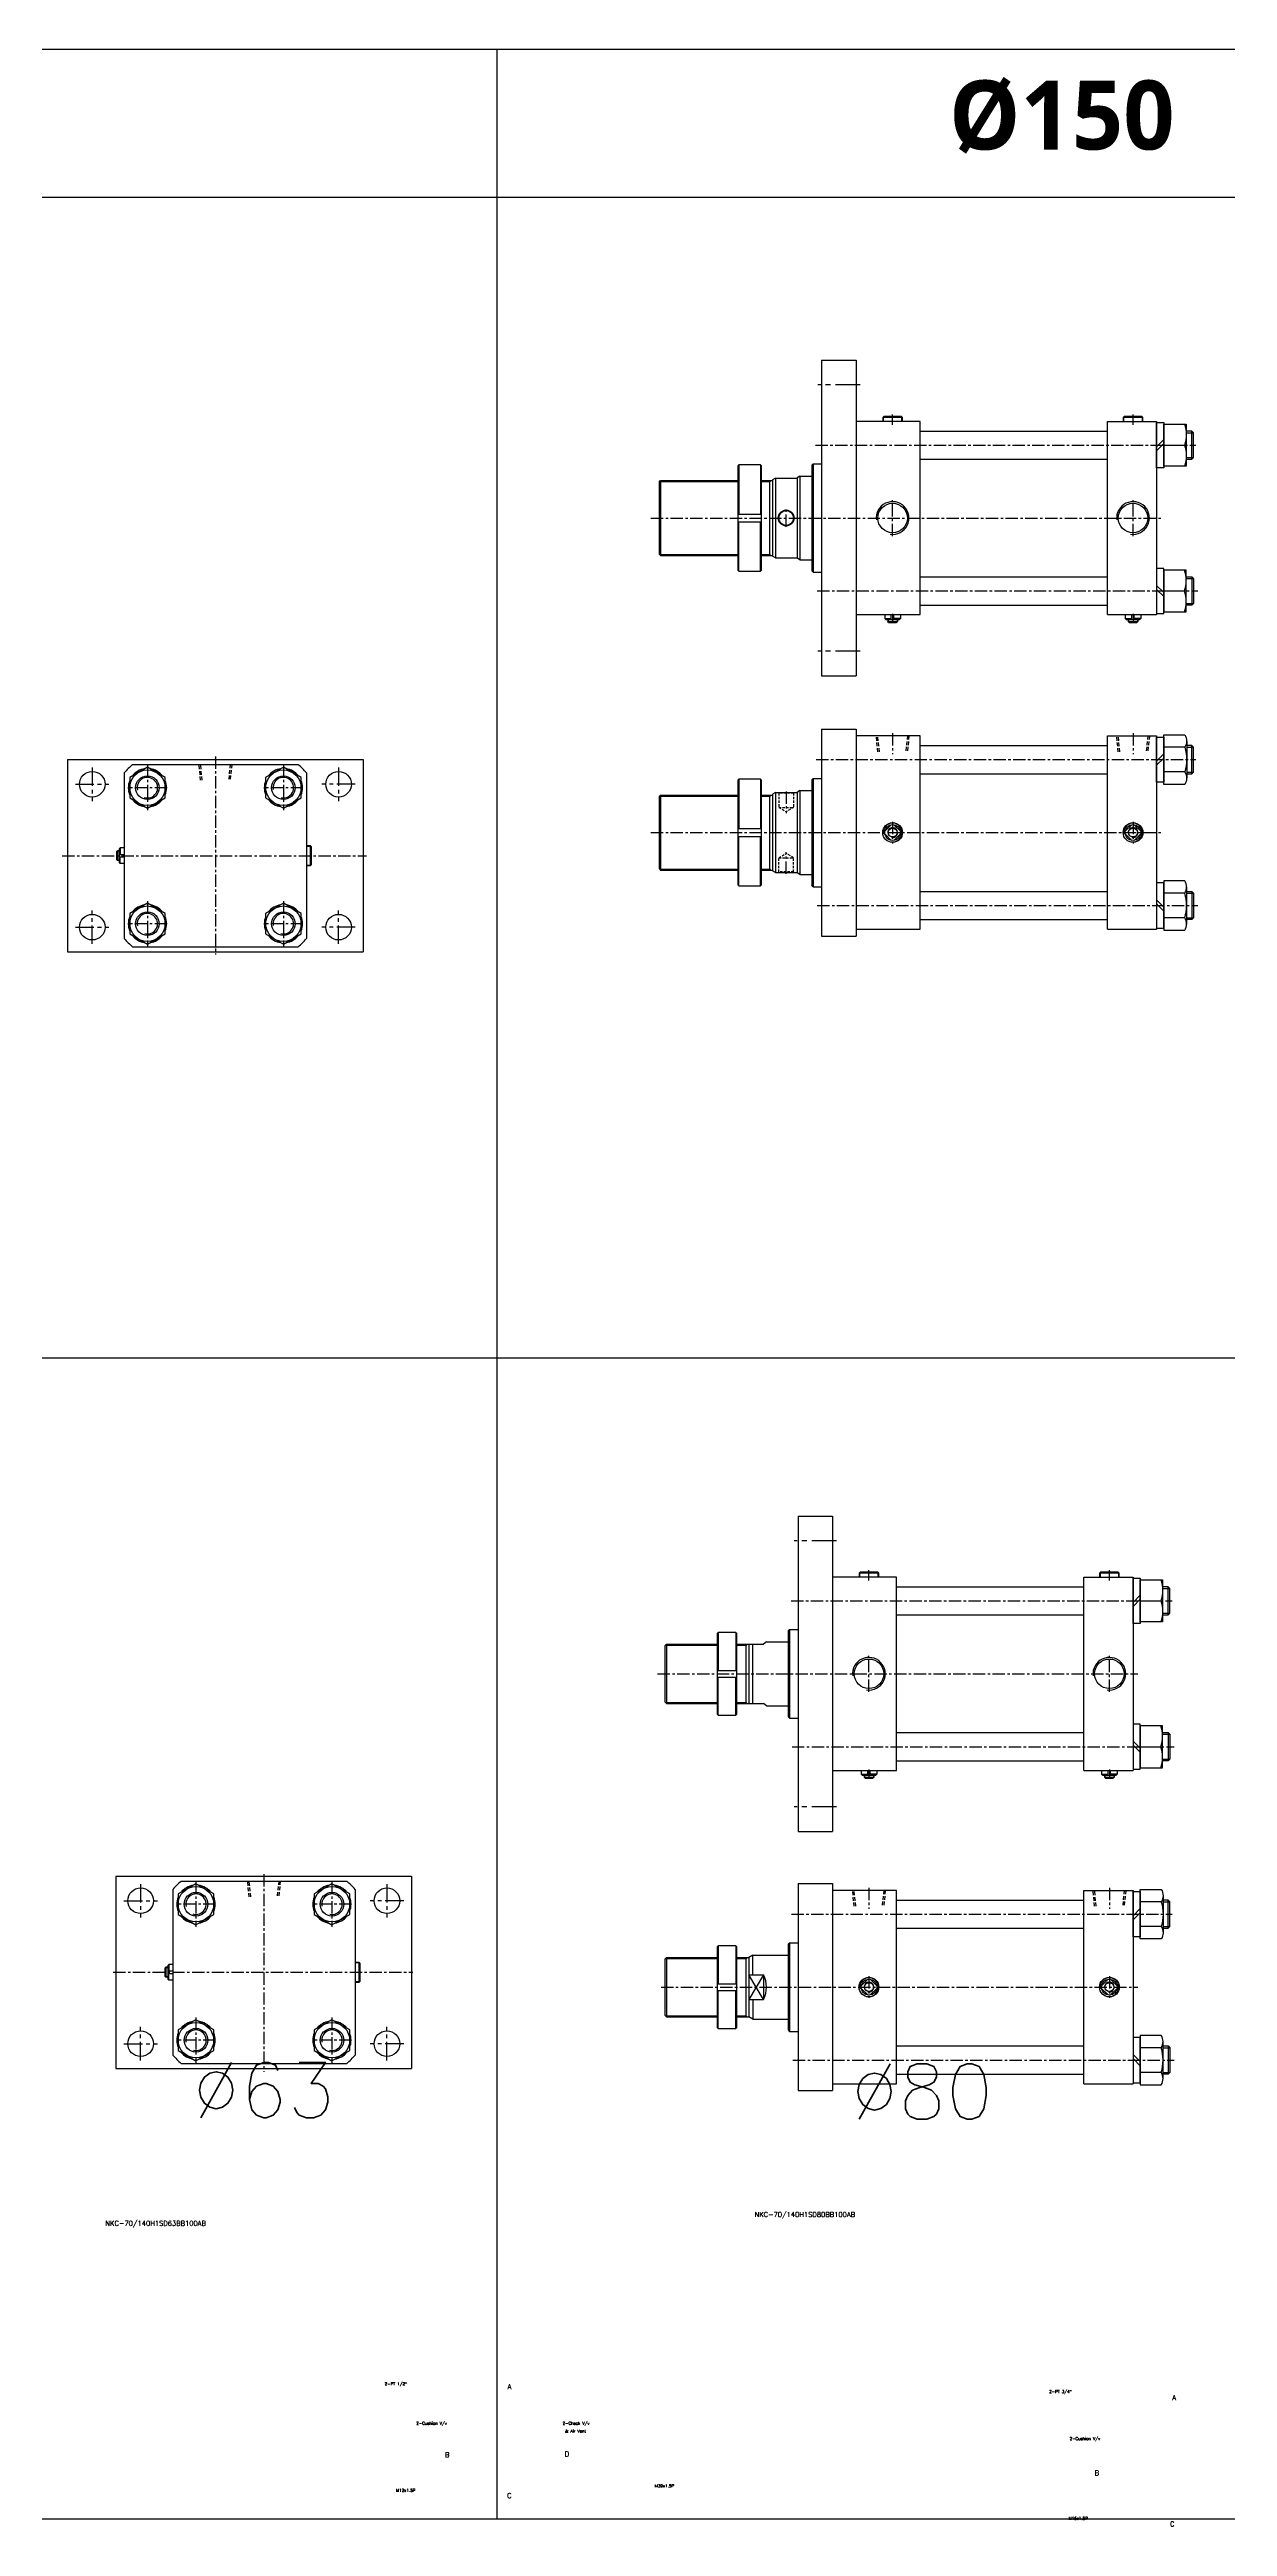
# Model space of a CAD drawing. Extents: x -819 to 8226, y -8942 to 4052.
# Drawn here: x 858 to 2053, y -7 to 2506 of the extents above; entities that cross this region are included whole.
import ezdxf

# ---------------------------------------------------------------- set-up
doc = ezdxf.new("R2010")
doc.units = 0
doc.header["$LTSCALE"] = 10
doc.header["$MEASUREMENT"] = 0
for name, pattern in [('CENTER', [2, 1.25, -0.25, 0.25, -0.25]), ('CENTERX2', [4, 2.5, -0.5, 0.5, -0.5]), ('HIDDEN', [0.375, 0.25, -0.125])]:
    doc.linetypes.add(name, pattern=pattern)
doc.layers.get('0').update_dxf_attribs({"linetype": 'CONTINUOUS'})
doc.layers.get('DEFPOINTS').update_dxf_attribs({"linetype": 'CONTINUOUS'})
for name, color, linetype in [('CEN', 1, 'CENTERX2'), ('CENTER', 1, 'CENTER'), ('ML', 7, 'CONTINUOUS'), ('THIN', 3, 'CONTINUOUS')]:
    doc.layers.add(name, color=color, linetype=linetype)
doc.styles.add('GHS', font='romans', dxfattribs={"bigfont": 'ghs'})
doc.styles.add('문자', font='romans.shx')

msp = doc.modelspace()

# ---------------------------------------------------------------- linework, layer by layer
for p, q in [((8226, 2505.7), (0, 2505.7)), ((1312, 0), (1312, 2505.7)), ((8226, 2355.7), (0, 2355.7)), ((8226, 1177.9), (0, 1177.9)), ((8226, 0), (0, 0))]:
    msp.add_line(p, q)
at = {"layer": 'CEN', "color": 1, "linetype": 'CENTER', "ltscale": 2}
for p, q in [((1680.3, 2165.4), (1637.3, 2165.4)), ((1680.3, 1895.4), (1637.3, 1895.4)), ((1656.3, 992.8), (1613.3, 992.8)), ((1656.3, 722.8), (1613.3, 722.8))]:
    msp.add_line(p, q, dxfattribs=at)
at = {"layer": 'CEN', "color": 1, "linetype": 'CENTER', "ltscale": 1.5}
for p, q in [((884, 1760.3), (918, 1760.3)), ((901, 1777.3), (901, 1743.3)), ((1168, 1760.3), (1134, 1760.3)), ((1151, 1777.3), (1151, 1743.3)), ((884, 1615.3), (918, 1615.3)), ((901, 1598.3), (901, 1632.3)), ((1168, 1615.3), (1134, 1615.3)), ((1151, 1598.3), (1151, 1632.3)), ((950.1, 644.5), (950.1, 610.5)), ((1200.1, 644.5), (1200.1, 610.5)), ((933.1, 627.5), (967.1, 627.5)), ((1217.1, 627.5), (1183.1, 627.5)), ((933.1, 482.5), (967.1, 482.5)), ((950.1, 465.5), (950.1, 499.5)), ((1217.1, 482.5), (1183.1, 482.5)), ((1200.1, 465.5), (1200.1, 499.5))]:
    msp.add_line(p, q, dxfattribs=at)
at = {"layer": 'CENTER'}
for p, q in [((957, 1779.8), (957, 1733.9)), ((1095, 1779.8), (1095, 1733.9)), ((976.9, 1756.8), (937.1, 1756.8)), ((1114.9, 1756.8), (1075.1, 1756.8)), ((957, 1641.8), (957, 1595.9)), ((1095, 1641.8), (1095, 1595.9)), ((976.9, 1618.8), (937.1, 1618.8)), ((1114.9, 1618.8), (1075.1, 1618.8)), ((1006.3, 647), (1006.3, 601)), ((1144.3, 647), (1144.3, 601)), ((1026.2, 624), (986.4, 624)), ((1164.2, 624), (1124.4, 624)), ((1006.3, 509), (1006.3, 463)), ((1144.3, 509), (1144.3, 463)), ((1026.2, 486), (986.4, 486)), ((1164.2, 486), (1124.4, 486))]:
    msp.add_line(p, q, dxfattribs=at)
at = {"layer": 'DEFPOINTS', "color": 0, "linetype": 'ByBlock'}
for p in [(1641.3, 1766.3), (1641.3, 1656.3)]:
    msp.add_point(p, dxfattribs=at)
at = {"layer": 'ML'}
for p, q in [((1641.3, 2190.4), (1641.3, 1870.4)), ((1641.3, 2190.4), (1676.3, 2190.4)), ((1676.3, 2190.4), (1676.3, 1870.4)), ((1741.3, 2128.4), (1676.3, 2128.4)), ((1704.3, 2133.4), (1703.3, 2132.4)), ((1723.3, 2132.4), (1703.3, 2132.4)), ((1703.3, 2132.4), (1703.3, 2128.4)), ((1722.3, 2133.4), (1704.3, 2133.4)), ((1722.3, 2133.4), (1723.3, 2132.4)), ((1723.3, 2128.4), (1723.3, 2132.4)), ((1741.3, 1932.4), (1741.3, 2128.4)), ((1931.3, 2128.4), (1981.3, 2128.4)), ((1931.3, 1932.4), (1931.3, 2128.4)), ((1948.3, 2133.4), (1947.3, 2132.4)), ((1967.3, 2132.4), (1947.3, 2132.4)), ((1947.3, 2132.4), (1947.3, 2128.4)), ((1966.3, 2133.4), (1948.3, 2133.4)), ((1966.3, 2133.4), (1967.3, 2132.4)), ((1967.3, 2128.4), (1967.3, 2132.4)), ((1981.3, 2128.4), (1981.3, 1932.4)), ((2016.9, 2090.1), (2016.9, 2118.7)), ((1988.5, 2110), (1981.3, 2102.8)), ((1988.5, 2105.9), (1981.3, 2098.7)), ((1988.5, 2104.4), (2009.4, 2104.4)), ((1476.3, 2066.9), (1477.8, 2068.4)), ((1476.3, 2066.9), (1476.3, 1993.9)), ((1477.8, 2068.4), (1477.8, 1992.4)), ((1556.1, 2083.4), (1557.1, 2084.4)), ((1556.1, 2083.4), (1556.1, 1977.4)), ((1557.1, 2084.4), (1557.1, 2034.4)), ((1579.1, 2084.4), (1557.1, 2084.4)), ((1579.1, 2084.4), (1579.1, 2034.4)), ((1579.1, 2084.4), (1580.1, 2083.4)), ((1580.1, 1977.4), (1580.1, 2083.4)), ((1588.3, 2068.4), (1588.3, 1992.4)), ((1594.3, 2070.9), (1591.3, 2069.1)), ((1591.3, 2069.1), (1591.3, 1991.6)), ((1594.3, 2070.9), (1594.3, 1989.9)), ((1619.3, 2072.9), (1616.3, 2071.1)), ((1616.3, 2071.1), (1616.3, 1989.6)), ((1619.3, 2072.9), (1619.3, 1987.9)), ((1632.8, 2085.4), (1631.3, 2083.9)), ((1631.3, 2083.9), (1631.3, 1976.9)), ((1632.8, 2085.4), (1632.8, 1975.4)), ((1632.8, 2085.4), (1641.3, 2085.4)), ((1556.1, 2034.4), (1580.1, 2034.4)), ((1556.1, 2026.4), (1580.1, 2026.4)), ((1557.1, 1976.4), (1557.1, 2026.4)), ((1579.1, 1976.4), (1579.1, 2026.4)), ((1476.3, 1993.9), (1477.8, 1992.4)), ((1594.3, 1989.9), (1591.3, 1991.6)), ((1619.3, 1987.9), (1616.3, 1989.6)), ((1557.1, 1976.4), (1556.1, 1977.4)), ((1557.1, 1976.4), (1579.1, 1976.4)), ((1579.1, 1976.4), (1580.1, 1977.4)), ((1632.8, 1975.4), (1631.3, 1976.9)), ((1632.8, 1975.4), (1641.3, 1975.4)), ((1988.5, 1954.8), (1981.3, 1962)), ((2016.9, 1970.7), (2016.9, 1942.1)), ((1988.5, 1950.7), (1981.3, 1957.9)), ((1988.5, 1956.4), (2009.4, 1956.4)), ((1676.3, 1932.4), (1741.3, 1932.4)), ((1705.3, 1932.4), (1705.3, 1928.4)), ((1705.3, 1928.4), (1712, 1928.4)), ((1706.3, 1927.4), (1705.3, 1928.4)), ((1706.3, 1927.4), (1720.3, 1927.4)), ((1708.3, 1927.4), (1708.3, 1925.4)), ((1708.3, 1925.4), (1718.3, 1925.4)), ((1709.3, 1924.4), (1708.3, 1925.4)), ((1709.3, 1924.4), (1717.3, 1924.4)), ((1712, 1927.4), (1712, 1932.4)), ((1714.6, 1927.4), (1714.6, 1932.4)), ((1721.3, 1928.4), (1714.6, 1928.4)), ((1717.3, 1924.4), (1718.3, 1925.4)), ((1718.3, 1927.4), (1718.3, 1925.4)), ((1720.3, 1927.4), (1721.3, 1928.4)), ((1721.3, 1932.4), (1721.3, 1928.4)), ((1931.3, 1932.4), (1981.3, 1932.4)), ((1949.3, 1932.4), (1949.3, 1928.4)), ((1949.3, 1928.4), (1956, 1928.4)), ((1950.3, 1927.4), (1949.3, 1928.4)), ((1950.3, 1927.4), (1964.3, 1927.4)), ((1952.3, 1927.4), (1952.3, 1925.4)), ((1952.3, 1925.4), (1962.3, 1925.4)), ((1953.3, 1924.4), (1952.3, 1925.4)), ((1953.3, 1924.4), (1961.3, 1924.4)), ((1956, 1927.4), (1956, 1932.4)), ((1958.6, 1927.4), (1958.6, 1932.4)), ((1965.3, 1928.4), (1958.6, 1928.4)), ((1961.3, 1924.4), (1962.3, 1925.4)), ((1962.3, 1927.4), (1962.3, 1925.4)), ((1964.3, 1927.4), (1965.3, 1928.4)), ((1965.3, 1932.4), (1965.3, 1928.4)), ((1641.3, 1870.4), (1676.3, 1870.4)), ((1641.3, 1816.3), (1641.3, 1606.3)), ((1641.3, 1816.3), (1676.3, 1816.3)), ((1676.3, 1816.3), (1676.3, 1606.3)), ((876, 1785.3), (1176, 1785.3)), ((876, 1785.3), (876, 1590.3)), ((1176, 1785.3), (1176, 1590.3)), ((1741.3, 1809.3), (1676.3, 1809.3)), ((1741.3, 1613.3), (1741.3, 1809.3)), ((1931.3, 1613.3), (1931.3, 1809.3)), ((1931.3, 1809.3), (1981.3, 1809.3)), ((1981.3, 1809.3), (1981.3, 1613.3)), ((1988.5, 1791), (1981.3, 1783.7)), ((1988.5, 1786.9), (1981.3, 1779.7)), ((2009.8, 1797.8), (1988.5, 1797.8)), ((2011.8, 1804.1), (2011.8, 1766.5)), ((2016.9, 1771), (2016.9, 1799.6)), ((933.5, 1771.9), (933.5, 1647.8)), ((942, 1780.3), (1110.1, 1780.3)), ((1118.5, 1771.9), (1118.5, 1647.8)), ((1556.1, 1764.3), (1557.1, 1765.3)), ((1556.1, 1764.3), (1556.1, 1658.3)), ((1557.1, 1765.3), (1557.1, 1715.3)), ((1579.1, 1765.3), (1557.1, 1765.3)), ((1579.1, 1765.3), (1579.1, 1715.3)), ((1579.1, 1765.3), (1580.1, 1764.3)), ((1580.1, 1658.3), (1580.1, 1764.3)), ((1632.8, 1766.3), (1631.3, 1764.8)), ((1631.3, 1764.8), (1631.3, 1657.8)), ((1632.8, 1766.3), (1632.8, 1656.3)), ((1632.8, 1766.3), (1641.3, 1766.3)), ((2009.8, 1772.8), (1988.5, 1772.8)), ((1476.3, 1747.8), (1477.8, 1749.3)), ((1476.3, 1747.8), (1476.3, 1674.8)), ((1477.8, 1749.3), (1477.8, 1673.3)), ((1588.3, 1749.3), (1588.3, 1673.3)), ((1594.3, 1751.8), (1591.3, 1750.1)), ((1591.3, 1750.1), (1591.3, 1672.5)), ((1594.3, 1751.8), (1594.3, 1670.8)), ((1619.3, 1753.8), (1616.3, 1752.1)), ((1616.3, 1752.1), (1616.3, 1670.5)), ((1619.3, 1753.8), (1619.3, 1668.8)), ((1556.1, 1715.3), (1580.1, 1715.3)), ((1712, 1719.2), (1705.4, 1712.6)), ((1705.4, 1710), (1712, 1703.4)), ((1714.6, 1719.2), (1721.2, 1712.6)), ((1721.2, 1710), (1714.6, 1703.4)), ((1956, 1719.2), (1949.4, 1712.6)), ((1949.4, 1710), (1956, 1703.4)), ((1958.6, 1719.2), (1965.2, 1712.6)), ((1965.2, 1710), (1958.6, 1703.4)), ((925.5, 1691.8), (926.5, 1692.8)), ((925.5, 1691.8), (925.5, 1683.8)), ((925.5, 1683.8), (926.5, 1682.8)), ((926.5, 1692.8), (926.5, 1682.8)), ((928.5, 1692.8), (926.5, 1692.8)), ((928.5, 1694.8), (929.5, 1695.8)), ((928.5, 1694.8), (928.5, 1680.8)), ((928.5, 1689.1), (933.5, 1689.1)), ((928.5, 1686.5), (933.5, 1686.5)), ((933.5, 1695.8), (929.5, 1695.8)), ((929.5, 1695.8), (929.5, 1689.1)), ((929.5, 1679.8), (929.5, 1686.5)), ((933.5, 1695.8), (933.5, 1679.8)), ((1122.5, 1697.8), (1118.5, 1697.8)), ((1123.5, 1696.8), (1122.5, 1697.8)), ((1122.5, 1677.8), (1122.5, 1697.8)), ((1123.5, 1678.8), (1123.5, 1696.8)), ((1556.1, 1707.3), (1580.1, 1707.3)), ((1557.1, 1657.3), (1557.1, 1707.3)), ((1579.1, 1657.3), (1579.1, 1707.3)), ((928.5, 1682.8), (926.5, 1682.8)), ((928.5, 1680.8), (929.5, 1679.8)), ((933.5, 1679.8), (929.5, 1679.8)), ((1118.5, 1677.8), (1122.5, 1677.8)), ((1123.5, 1678.8), (1122.5, 1677.8)), ((1476.3, 1674.8), (1477.8, 1673.3)), ((1594.3, 1670.8), (1591.3, 1672.5)), ((1619.3, 1668.8), (1616.3, 1670.5)), ((933.5, 1647.8), (933.5, 1603.7)), ((1118.5, 1647.8), (1118.5, 1603.7)), ((1557.1, 1657.3), (1556.1, 1658.3)), ((1557.1, 1657.3), (1579.1, 1657.3)), ((1579.1, 1657.3), (1580.1, 1658.3)), ((1632.8, 1656.3), (1631.3, 1657.8)), ((1632.8, 1656.3), (1641.3, 1656.3)), ((1988.5, 1635.7), (1981.3, 1643)), ((1988.5, 1631.7), (1981.3, 1638.9)), ((2009.8, 1649.8), (1988.5, 1649.8)), ((2011.8, 1618.5), (2011.8, 1656.1)), ((2016.9, 1651.6), (2016.9, 1623)), ((1676.3, 1613.3), (1741.3, 1613.3)), ((1931.3, 1613.3), (1981.3, 1613.3)), ((2009.8, 1624.8), (1988.5, 1624.8)), ((876, 1590.3), (1176, 1590.3)), ((942, 1595.3), (1110.1, 1595.3)), ((1641.3, 1606.3), (1676.3, 1606.3)), ((1617.3, 1017.8), (1617.3, 697.8)), ((1617.3, 1017.8), (1652.3, 1017.8)), ((1652.3, 1017.8), (1652.3, 697.8)), ((1717.3, 955.8), (1652.3, 955.8)), ((1680.3, 960.8), (1679.3, 959.8)), ((1699.3, 959.8), (1679.3, 959.8)), ((1679.3, 959.8), (1679.3, 955.8)), ((1698.3, 960.8), (1680.3, 960.8)), ((1698.3, 960.8), (1699.3, 959.8)), ((1699.3, 955.8), (1699.3, 959.8)), ((1717.3, 759.8), (1717.3, 955.8)), ((1907.3, 955.8), (1957.3, 955.8)), ((1907.3, 759.8), (1907.3, 955.8)), ((1924.3, 960.8), (1923.3, 959.8)), ((1943.3, 959.8), (1923.3, 959.8)), ((1923.3, 959.8), (1923.3, 955.8)), ((1942.3, 960.8), (1924.3, 960.8)), ((1942.3, 960.8), (1943.3, 959.8)), ((1943.3, 955.8), (1943.3, 959.8)), ((1957.3, 955.8), (1957.3, 759.8)), ((1964.5, 937.4), (1957.3, 930.2)), ((1964.5, 933.4), (1957.3, 926.2)), ((1964.5, 931.8), (1985.4, 931.8)), ((1993, 917.5), (1993, 946.1)), ((1482.3, 886.3), (1483.8, 887.8)), ((1482.3, 886.3), (1482.3, 829.3)), ((1483.8, 887.8), (1483.8, 827.8)), ((1535.3, 898.8), (1536.3, 899.8)), ((1535.3, 898.8), (1535.3, 816.8)), ((1536.3, 899.8), (1536.3, 861.3)), ((1554.3, 899.8), (1536.3, 899.8)), ((1554.3, 899.8), (1554.3, 861.3)), ((1554.3, 899.8), (1555.3, 898.8)), ((1555.3, 816.8), (1555.3, 898.8)), ((1564.3, 887.8), (1564.3, 827.8)), ((1567.3, 887.8), (1567.3, 827.6)), ((1571.3, 827.8), (1571.3, 887.8)), ((1585.3, 890.3), (1582.3, 887.8)), ((1607.3, 901.3), (1608.8, 902.8)), ((1607.3, 901.3), (1607.3, 814.3)), ((1608.8, 902.8), (1608.8, 812.8)), ((1535.3, 861.3), (1555.3, 861.3)), ((1482.3, 829.3), (1483.8, 827.8)), ((1535.3, 854.3), (1555.3, 854.3)), ((1536.3, 815.8), (1536.3, 854.3)), ((1554.3, 815.8), (1554.3, 854.3)), ((1535.3, 816.8), (1536.3, 815.8)), ((1536.3, 815.8), (1554.3, 815.8)), ((1554.3, 815.8), (1555.3, 816.8)), ((1585.3, 825.3), (1582.3, 827.8)), ((1607.3, 814.3), (1608.8, 812.8)), ((1964.5, 782.2), (1957.3, 789.4)), ((1964.5, 778.2), (1957.3, 785.4)), ((1964.5, 783.8), (1985.4, 783.8)), ((1993, 798.1), (1993, 769.5)), ((1652.3, 759.8), (1717.3, 759.8)), ((1681.3, 759.8), (1681.3, 755.8)), ((1681.3, 755.8), (1688, 755.8)), ((1682.3, 754.8), (1681.3, 755.8)), ((1682.3, 754.8), (1696.3, 754.8)), ((1684.3, 754.8), (1684.3, 752.8)), ((1688, 754.8), (1688, 759.8)), ((1690.6, 754.8), (1690.6, 759.8)), ((1697.3, 755.8), (1690.6, 755.8)), ((1694.3, 754.8), (1694.3, 752.8)), ((1696.3, 754.8), (1697.3, 755.8)), ((1697.3, 759.8), (1697.3, 755.8)), ((1907.3, 759.8), (1957.3, 759.8)), ((1925.3, 759.8), (1925.3, 755.8)), ((1925.3, 755.8), (1932, 755.8)), ((1926.3, 754.8), (1925.3, 755.8)), ((1926.3, 754.8), (1940.3, 754.8)), ((1928.3, 754.8), (1928.3, 752.8)), ((1932, 754.8), (1932, 759.8)), ((1934.6, 754.8), (1934.6, 759.8)), ((1941.3, 755.8), (1934.6, 755.8)), ((1938.3, 754.8), (1938.3, 752.8)), ((1940.3, 754.8), (1941.3, 755.8)), ((1941.3, 759.8), (1941.3, 755.8)), ((1684.3, 752.8), (1694.3, 752.8)), ((1685.3, 751.8), (1684.3, 752.8)), ((1685.3, 751.8), (1693.3, 751.8)), ((1693.3, 751.8), (1694.3, 752.8)), ((1928.3, 752.8), (1938.3, 752.8)), ((1929.3, 751.8), (1928.3, 752.8)), ((1929.3, 751.8), (1937.3, 751.8)), ((1937.3, 751.8), (1938.3, 752.8)), ((1617.3, 697.8), (1652.3, 697.8)), ((925.1, 652.5), (1225.1, 652.5)), ((925.1, 652.5), (925.1, 457.5)), ((982.8, 639.1), (982.8, 470.9)), ((991.2, 647.5), (1159.3, 647.5)), ((1167.8, 639.1), (1167.8, 470.9)), ((1225.1, 652.5), (1225.1, 457.5)), ((1617.3, 644.9), (1617.3, 434.9)), ((1617.3, 644.9), (1652.3, 644.9)), ((1652.3, 644.9), (1652.3, 434.9)), ((1717.3, 637.9), (1652.3, 637.9)), ((1717.3, 441.9), (1717.3, 637.9)), ((1907.3, 441.9), (1907.3, 637.9)), ((1907.3, 637.9), (1957.3, 637.9)), ((1957.3, 637.9), (1957.3, 441.9)), ((1987.8, 632.7), (1987.8, 595.1)), ((1964.5, 619.5), (1957.3, 612.3)), ((1964.5, 615.4), (1957.3, 608.2)), ((1985.9, 626.4), (1964.5, 626.4)), ((1993, 599.6), (1993, 628.2)), ((1535.3, 580.9), (1536.3, 581.9)), ((1535.3, 580.9), (1535.3, 498.9)), ((1554.3, 581.9), (1536.3, 581.9)), ((1536.3, 581.9), (1536.3, 543.4)), ((1554.3, 581.9), (1555.3, 580.9)), ((1554.3, 581.9), (1554.3, 543.4)), ((1555.3, 498.9), (1555.3, 580.9)), ((1607.3, 583.4), (1608.8, 584.9)), ((1607.3, 583.4), (1607.3, 496.4)), ((1608.8, 584.9), (1608.8, 494.9)), ((1985.9, 601.3), (1964.5, 601.3)), ((974.8, 559), (975.8, 560)), ((974.8, 559), (974.8, 551)), ((975.8, 560), (975.8, 550)), ((977.8, 560), (975.8, 560)), ((977.8, 562), (978.8, 563)), ((977.8, 562), (977.8, 548)), ((977.8, 556.3), (982.8, 556.3)), ((977.8, 553.7), (982.8, 553.7)), ((982.8, 563), (978.8, 563)), ((978.8, 563), (978.8, 556.3)), ((978.8, 547), (978.8, 553.7)), ((982.8, 563), (982.8, 547)), ((1171.8, 565), (1167.8, 565)), ((1172.8, 564), (1171.8, 565)), ((1171.8, 545), (1171.8, 565)), ((1172.8, 546), (1172.8, 564)), ((1482.3, 568.4), (1483.8, 569.9)), ((1482.3, 568.4), (1482.3, 511.4)), ((1483.8, 569.9), (1483.8, 509.9)), ((1564.3, 569.9), (1564.3, 509.9)), ((1571.3, 572.4), (1567.3, 570.1)), ((1567.3, 570.1), (1567.3, 509.7)), ((1571.3, 552.4), (1571.3, 572.4)), ((974.8, 551), (975.8, 550)), ((977.8, 550), (975.8, 550)), ((977.8, 548), (978.8, 547)), ((982.8, 547), (978.8, 547)), ((1167.8, 545), (1171.8, 545)), ((1172.8, 546), (1171.8, 545)), ((1535.3, 543.4), (1555.3, 543.4)), ((1535.3, 536.4), (1555.3, 536.4)), ((1536.3, 497.9), (1536.3, 536.4)), ((1554.3, 497.9), (1554.3, 536.4)), ((1567.3, 552.4), (1582.3, 552.4)), ((1582.3, 552.4), (1582.3, 527.4)), ((1688, 547.8), (1681.4, 541.2)), ((1681.4, 538.6), (1688, 532)), ((1690.6, 547.8), (1697.2, 541.2)), ((1697.2, 538.6), (1690.6, 532)), ((1932, 547.8), (1925.4, 541.2)), ((1925.4, 538.6), (1932, 532)), ((1934.6, 547.8), (1941.2, 541.2)), ((1941.2, 538.6), (1934.6, 532)), ((1482.3, 511.4), (1483.8, 509.9)), ((1567.3, 527.4), (1582.3, 527.4)), ((1571.3, 507.4), (1567.3, 509.7)), ((1571.3, 527.4), (1571.3, 507.4)), ((1535.3, 498.9), (1536.3, 497.9)), ((1536.3, 497.9), (1554.3, 497.9)), ((1554.3, 497.9), (1555.3, 498.9)), ((1607.3, 496.4), (1608.8, 494.9)), ((1985.9, 478.4), (1964.5, 478.4)), ((1987.8, 447.1), (1987.8, 484.7)), ((1993, 480.2), (1993, 451.6)), ((925.1, 457.5), (1225.1, 457.5)), ((991.2, 462.5), (1159.3, 462.5)), ((1964.5, 464.3), (1957.3, 471.5)), ((1964.5, 460.2), (1957.3, 467.4)), ((1985.9, 453.3), (1964.5, 453.3)), ((1617.3, 434.9), (1652.3, 434.9)), ((1652.3, 441.9), (1717.3, 441.9)), ((1907.3, 441.9), (1957.3, 441.9))]:
    msp.add_line(p, q, dxfattribs=at)
at = {"layer": 'ML', "color": 2}
for p, q in [((1703.8, 2132.9), (1703.8, 2128.4)), ((1722.8, 2128.4), (1722.8, 2132.9)), ((1947.8, 2132.9), (1947.8, 2128.4)), ((1966.8, 2128.4), (1966.8, 2132.9)), ((1588.3, 2067.4), (1590, 2068.4)), ((1588.3, 1993.4), (1590, 1992.4)), ((1708.8, 1927.4), (1708.8, 1924.9)), ((1717.8, 1927.4), (1717.8, 1924.9)), ((1952.8, 1927.4), (1952.8, 1924.9)), ((1961.8, 1927.4), (1961.8, 1924.9)), ((1588.3, 1748.3), (1590, 1749.3)), ((928.5, 1692.3), (926, 1692.3)), ((1123, 1697.3), (1118.5, 1697.3)), ((928.5, 1683.3), (926, 1683.3)), ((1118.5, 1678.3), (1123, 1678.3)), ((1588.3, 1674.3), (1590, 1673.3)), ((1679.8, 960.3), (1679.8, 955.8)), ((1698.8, 955.8), (1698.8, 960.3)), ((1923.8, 960.3), (1923.8, 955.8)), ((1942.8, 955.8), (1942.8, 960.3)), ((1564.3, 886.8), (1566.1, 887.8)), ((1564.3, 828.8), (1566.1, 827.8)), ((1684.8, 754.8), (1684.8, 752.3)), ((1693.8, 754.8), (1693.8, 752.3)), ((1928.8, 754.8), (1928.8, 752.3)), ((1937.8, 754.8), (1937.8, 752.3)), ((977.8, 559.5), (975.3, 559.5)), ((1172.3, 564.5), (1167.8, 564.5)), ((1564.3, 568.9), (1566.1, 569.9)), ((977.8, 550.5), (975.3, 550.5)), ((1167.8, 545.5), (1172.3, 545.5)), ((1582.3, 527.4), (1567.3, 552.4)), ((1582.3, 552.4), (1567.3, 527.4)), ((1564.3, 510.9), (1566.1, 509.9))]:
    msp.add_line(p, q, dxfattribs=at)
at = {"layer": 'ML', "color": 1, "linetype": 'CENTER'}
for p, q in [((1713.3, 2125), (1713.3, 2135.5)), ((1957.3, 2125), (1957.3, 2135.5)), ((1635.1, 2104.4), (2020.9, 2104.4)), ((1605.3, 2021.6), (1605.3, 2039.2)), ((1713.3, 2012.1), (1713.3, 2048.6)), ((1957.3, 2012.1), (1957.3, 2048.6)), ((1468, 2030.4), (1986.3, 2030.4)), ((1636.8, 1956.4), (2023.2, 1956.4)), ((1713.3, 1933.2), (1713.3, 1923.7)), ((1957.3, 1933.2), (1957.3, 1923.7)), ((1713.3, 1812), (1713.3, 1790.7)), ((1957.3, 1812), (1957.3, 1790.7)), ((1026, 1788.6), (1026, 1587.7)), ((1635.7, 1785.3), (2020.9, 1785.3)), ((1605.3, 1753.1), (1605.3, 1731.1)), ((1468, 1711.3), (1986.3, 1711.3)), ((1713.3, 1722.3), (1713.3, 1700.3)), ((1957.3, 1722.3), (1957.3, 1700.3)), ((870.6, 1687.8), (1179.5, 1687.8)), ((1605.3, 1669.5), (1605.3, 1691.5)), ((1636.8, 1637.3), (2023.2, 1637.3)), ((1689.3, 952.5), (1689.3, 962.9)), ((1933.3, 952.5), (1933.3, 962.9)), ((1610.4, 931.8), (1997, 931.8)), ((1474.8, 857.8), (1962.3, 857.8)), ((1689.3, 839.5), (1689.3, 876.1)), ((1933.3, 839.5), (1933.3, 876.1)), ((1611.2, 783.8), (1999.2, 783.8)), ((1689.3, 760.6), (1689.3, 751.1)), ((1933.3, 760.6), (1933.3, 751.1)), ((1075.3, 654.6), (1075.3, 454)), ((1689.3, 640.6), (1689.3, 619.3)), ((1933.3, 640.6), (1933.3, 619.3)), ((1610.7, 613.9), (1997, 613.9)), ((922.3, 555), (1226.4, 555)), ((1478.3, 539.9), (1962.3, 539.9)), ((1689.3, 550.9), (1689.3, 528.9)), ((1933.3, 550.9), (1933.3, 528.9)), ((1612.1, 465.9), (1999.2, 465.9))]:
    msp.add_line(p, q, dxfattribs=at)
at = {"layer": 'ML', "color": 7, "linetype": 'Continuous'}
for p, q in [((1741.3, 2118.7), (1931.3, 2118.7)), ((1741.3, 2090.1), (1931.3, 2090.1)), ((1477.8, 2068.4), (1556.1, 2068.4)), ((1580.1, 2068.4), (1591.3, 2068.4)), ((1594.3, 2070.9), (1616.3, 2070.9)), ((1619.3, 2072.9), (1631.3, 2072.9)), ((1477.8, 1992.4), (1556.1, 1992.4)), ((1580.1, 1992.4), (1591.3, 1992.4)), ((1594.3, 1989.9), (1616.3, 1989.9)), ((1619.3, 1987.9), (1631.3, 1987.9)), ((1741.3, 1970.7), (1931.3, 1970.7)), ((1741.3, 1942.1), (1931.3, 1942.1)), ((1741.3, 1799.6), (1931.3, 1799.6)), ((1741.3, 1771), (1931.3, 1771)), ((1477.8, 1749.3), (1556.1, 1749.3)), ((1580.1, 1749.3), (1591.3, 1749.3)), ((1594.3, 1751.8), (1616.3, 1751.8)), ((1619.3, 1753.8), (1631.3, 1753.8)), ((1477.8, 1673.3), (1556.1, 1673.3)), ((1580.1, 1673.3), (1591.3, 1673.3)), ((1594.3, 1670.8), (1616.3, 1670.8)), ((1619.3, 1668.8), (1631.3, 1668.8)), ((1741.3, 1651.6), (1931.3, 1651.6)), ((1741.3, 1623), (1931.3, 1623)), ((1717.3, 946.1), (1907.3, 946.1)), ((1717.3, 917.5), (1907.3, 917.5)), ((1483.8, 887.8), (1535.3, 887.8)), ((1555.3, 887.8), (1567.3, 887.8)), ((1567.3, 887.8), (1582.3, 887.8)), ((1585.3, 890.3), (1607.3, 890.3)), ((1608.8, 902.8), (1617.3, 902.8)), ((1483.8, 827.8), (1535.3, 827.8)), ((1555.3, 827.8), (1567.3, 827.8)), ((1567.3, 827.8), (1582.3, 827.8)), ((1585.3, 825.3), (1607.3, 825.3)), ((1608.8, 812.8), (1617.3, 812.8)), ((1717.3, 798.1), (1907.3, 798.1)), ((1717.3, 769.5), (1907.3, 769.5)), ((1717.3, 628.2), (1907.3, 628.2)), ((1608.8, 584.9), (1617.3, 584.9)), ((1717.3, 599.6), (1907.3, 599.6)), ((1483.8, 569.9), (1535.3, 569.9)), ((1555.3, 569.9), (1567.3, 569.9)), ((1571.3, 572.4), (1607.3, 572.4)), ((1483.8, 509.9), (1535.3, 509.9)), ((1555.3, 509.9), (1567.3, 509.9)), ((1571.3, 507.4), (1607.3, 507.4)), ((1608.8, 494.9), (1617.3, 494.9)), ((1717.3, 480.2), (1907.3, 480.2)), ((1717.3, 451.6), (1907.3, 451.6))]:
    msp.add_line(p, q, dxfattribs=at)
at = {"layer": 'ML', "color": 2, "linetype": 'Continuous'}
for p, q in [((1476.8, 2067.4), (1556.1, 2067.4)), ((1580.1, 2067.4), (1588.3, 2067.4)), ((1476.8, 1993.4), (1556.1, 1993.4)), ((1580.1, 1993.4), (1588.3, 1993.4)), ((1476.8, 1748.3), (1556.1, 1748.3)), ((1580.1, 1748.3), (1588.3, 1748.3)), ((1476.8, 1674.3), (1556.1, 1674.3)), ((1580.1, 1674.3), (1588.3, 1674.3)), ((1482.8, 886.8), (1535.3, 886.8)), ((1555.3, 886.8), (1564.3, 886.8)), ((1482.8, 828.8), (1535.3, 828.8)), ((1555.3, 828.8), (1564.3, 828.8)), ((1482.8, 568.9), (1535.3, 568.9)), ((1555.3, 568.9), (1564.3, 568.9)), ((1482.8, 510.9), (1535.3, 510.9)), ((1555.3, 510.9), (1564.3, 510.9))]:
    msp.add_line(p, q, dxfattribs=at)
at = {"layer": 'ML', "color": 6, "linetype": 'HIDDEN', "ltscale": 1.5}
for p, q in [((1698.3, 1793.3), (1696.7, 1809.3)), ((1699.9, 1793.3), (1698.3, 1809.3)), ((1728.3, 1809.3), (1726.7, 1793.3)), ((1729.9, 1809.3), (1728.3, 1793.3)), ((1942.3, 1793.3), (1940.7, 1809.3)), ((1943.9, 1793.3), (1942.3, 1809.3)), ((1972.3, 1809.3), (1970.7, 1793.3)), ((1973.9, 1809.3), (1972.3, 1793.3)), ((1011, 1764.3), (1009.4, 1780.3)), ((1012.6, 1764.3), (1011, 1780.3)), ((1041, 1780.3), (1039.4, 1764.3)), ((1042.6, 1780.3), (1041, 1764.3)), ((1060.3, 631.5), (1058.7, 647.5)), ((1061.9, 631.5), (1060.3, 647.5)), ((1090.3, 647.5), (1088.7, 631.5)), ((1091.9, 647.5), (1090.3, 631.5)), ((1674.3, 621.9), (1672.7, 637.9)), ((1675.9, 621.9), (1674.3, 637.9)), ((1704.3, 637.9), (1702.7, 621.9)), ((1705.9, 637.9), (1704.3, 621.9)), ((1918.3, 621.9), (1916.7, 637.9)), ((1919.9, 621.9), (1918.3, 637.9)), ((1948.3, 637.9), (1946.7, 621.9)), ((1949.9, 637.9), (1948.3, 621.9))]:
    msp.add_line(p, q, dxfattribs=at)
at = {"layer": 'ML', "color": 6, "linetype": 'HIDDEN'}
for p, q in [((1597.3, 1751.8), (1597.8, 1751.3)), ((1597.8, 1751.3), (1597.8, 1736.8)), ((1612.8, 1751.3), (1597.8, 1751.3)), ((1597.8, 1736.8), (1612.8, 1736.8)), ((1597.8, 1736.8), (1605.3, 1732.5)), ((1612.8, 1736.8), (1605.3, 1732.5)), ((1613.3, 1751.8), (1612.8, 1751.3)), ((1612.8, 1751.3), (1612.8, 1736.8)), ((1597.8, 1685.8), (1605.3, 1690.1)), ((1597.8, 1685.8), (1612.8, 1685.8)), ((1597.8, 1671.3), (1597.8, 1685.8)), ((1612.8, 1685.8), (1605.3, 1690.1)), ((1612.8, 1671.3), (1612.8, 1685.8)), ((1597.3, 1670.8), (1597.8, 1671.3)), ((1612.8, 1671.3), (1597.8, 1671.3)), ((1613.3, 1670.8), (1612.8, 1671.3))]:
    msp.add_line(p, q, dxfattribs=at)
at = {"layer": 'ML'}
for points in [[(1981.3, 2081.4), (1981.3, 2127.3), (1988.5, 2127.3), (1988.5, 2081.4), (1981.3, 2081.4)], [(2011.3, 2090.1), (2016.9, 2090.1), (2018.6, 2091.8), (2018.6, 2116.9), (2016.9, 2118.7), (2011.3, 2118.7)], [(1981.3, 1979.3), (1981.3, 1933.4), (1988.5, 1933.4), (1988.5, 1979.3), (1981.3, 1979.3)], [(2011.3, 1970.7), (2016.9, 1970.7), (2018.6, 1968.9), (2018.6, 1943.8), (2016.9, 1942.1), (2011.3, 1942.1)], [(1981.3, 1762.4), (1981.3, 1808.2), (1988.5, 1808.2), (1988.5, 1762.4), (1981.3, 1762.4)], [(2011.8, 1771), (2016.9, 1771), (2018.6, 1772.7), (2018.6, 1797.9), (2016.9, 1799.6), (2011.8, 1799.6)], [(939, 1767.2), (939, 1746.4), (957, 1736), (975, 1746.4), (975, 1767.2), (957, 1777.6), (939, 1767.2)], [(1077, 1767.2), (1077, 1746.4), (1095, 1736), (1113, 1746.4), (1113, 1767.2), (1095, 1777.6), (1077, 1767.2)], [(1981.3, 1660.2), (1981.3, 1614.4), (1988.5, 1614.4), (1988.5, 1660.2), (1981.3, 1660.2)], [(939, 1629.2), (939, 1608.4), (957, 1598), (975, 1608.4), (975, 1629.2), (957, 1639.6), (939, 1629.2)], [(1077, 1629.2), (1077, 1608.4), (1095, 1598), (1113, 1608.4), (1113, 1629.2), (1095, 1639.6), (1077, 1629.2)], [(2011.8, 1651.6), (2016.9, 1651.6), (2018.6, 1649.9), (2018.6, 1624.7), (2016.9, 1623), (2011.8, 1623)], [(1957.3, 908.9), (1957.3, 954.7), (1964.5, 954.7), (1964.5, 908.9), (1957.3, 908.9)], [(1987.3, 917.5), (1993, 917.5), (1994.7, 919.2), (1994.7, 944.4), (1993, 946.1), (1987.3, 946.1)], [(1957.3, 806.7), (1957.3, 760.9), (1964.5, 760.9), (1964.5, 806.7), (1957.3, 806.7)], [(1987.3, 798.1), (1993, 798.1), (1994.7, 796.4), (1994.7, 771.2), (1993, 769.5), (1987.3, 769.5)], [(988.3, 634.4), (988.3, 613.6), (1006.3, 603.2), (1024.3, 613.6), (1024.3, 634.4), (1006.3, 644.8), (988.3, 634.4)], [(1126.3, 634.4), (1126.3, 613.6), (1144.3, 603.2), (1162.3, 613.6), (1162.3, 634.4), (1144.3, 644.8), (1126.3, 634.4)], [(1957.3, 590.9), (1957.3, 636.8), (1964.5, 636.8), (1964.5, 590.9), (1957.3, 590.9)], [(1987.8, 599.6), (1993, 599.6), (1994.7, 601.3), (1994.7, 626.4), (1993, 628.2), (1987.8, 628.2)], [(988.3, 496.4), (988.3, 475.6), (1006.3, 465.2), (1024.3, 475.6), (1024.3, 496.4), (1006.3, 506.8), (988.3, 496.4)], [(1126.3, 496.4), (1126.3, 475.6), (1144.3, 465.2), (1162.3, 475.6), (1162.3, 496.4), (1144.3, 506.8), (1126.3, 496.4)], [(1957.3, 488.8), (1957.3, 442.9), (1964.5, 442.9), (1964.5, 488.8), (1957.3, 488.8)], [(1987.8, 480.2), (1993, 480.2), (1994.7, 478.4), (1994.7, 453.3), (1993, 451.6), (1987.8, 451.6)]]:
    msp.add_lwpolyline(points, dxfattribs=at)
for points in [[(1988.5, 2125.6), (2011.3, 2125.6), (2011.3, 2083.1), (1988.5, 2083.1)], [(1988.5, 1935.1), (2011.3, 1935.1), (2011.3, 1977.6), (1988.5, 1977.6)], [(1964.5, 953.1), (1987.3, 953.1), (1987.3, 910.5), (1964.5, 910.5)], [(1964.5, 762.5), (1987.3, 762.5), (1987.3, 805.1), (1964.5, 805.1)]]:
    msp.add_lwpolyline(points, close=True, dxfattribs=at)
for points in [[(2009.4, 2125.6, -0.178633), (2009.4, 2104.4, -0.178633), (2009.4, 2083.1)], [(2009.4, 1935.1, 0.178633), (2009.4, 1956.4, 0.178633), (2009.4, 1977.6)], [(1988.5, 1810.4), (2009.8, 1810.4, -0.309401), (2009.8, 1797.8, -0.154701), (2009.8, 1772.8, -0.309401), (2009.8, 1760.2), (1988.5, 1760.2), (1988.5, 1810.4)], [(1988.5, 1612.2), (2009.8, 1612.2, 0.309401), (2009.8, 1624.8, 0.154701), (2009.8, 1649.8, 0.309401), (2009.8, 1662.4), (1988.5, 1662.4), (1988.5, 1612.2)], [(1985.4, 953.1, -0.178633), (1985.4, 931.8, -0.178633), (1985.4, 910.5)], [(1985.4, 762.5, 0.178633), (1985.4, 783.8, 0.178633), (1985.4, 805.1)], [(1964.5, 638.9), (1985.9, 638.9, -0.309401), (1985.9, 626.4, -0.154701), (1985.9, 601.3, -0.309401), (1985.9, 588.8), (1964.5, 588.8), (1964.5, 638.9)], [(1964.5, 440.8), (1985.9, 440.8, 0.309401), (1985.9, 453.3, 0.154701), (1985.9, 478.4, 0.309401), (1985.9, 490.9), (1964.5, 490.9), (1964.5, 440.8)]]:
    msp.add_lwpolyline(points, format="xyb", dxfattribs=at)
for centre, radius in [((1605.3, 2030.4), 8), ((1605.3, 2030.4), 7.5), ((1713.3, 2030.4), 15), ((1957.3, 2030.4), 15), ((901, 1760.3), 13), ((957, 1756.8), 18), ((957, 1756.8), 12), ((1095, 1756.8), 18), ((1095, 1756.8), 12), ((1151, 1760.3), 13), ((1713.3, 1711.3), 10), ((1713.3, 1711.3), 8), ((1713.3, 1711.3), 4.5), ((1957.3, 1711.3), 10), ((1957.3, 1711.3), 8), ((1957.3, 1711.3), 4.5), ((957, 1618.8), 18), ((1095, 1618.8), 18), ((901, 1615.3), 13), ((957, 1618.8), 12), ((1095, 1618.8), 12), ((1151, 1615.3), 13), ((1689.3, 857.8), 15), ((1933.3, 857.8), 15), ((950.1, 627.5), 13), ((1006.3, 624), 18), ((1006.3, 624), 12), ((1144.3, 624), 18), ((1144.3, 624), 12), ((1200.1, 627.5), 13), ((1689.3, 539.9), 10), ((1689.3, 539.9), 8), ((1689.3, 539.9), 4.5), ((1933.3, 539.9), 10), ((1933.3, 539.9), 8), ((1933.3, 539.9), 4.5), ((1006.3, 486), 18), ((1144.3, 486), 18), ((950.1, 482.5), 13), ((1006.3, 486), 12), ((1144.3, 486), 12), ((1200.1, 482.5), 13)]:
    msp.add_circle(centre, radius, dxfattribs=at)
at = {"layer": 'ML', "color": 2}
for centre, radius, start, end in [((1713.3, 2030.4), 16.6, 261.7197, 186.8277), ((1957.3, 2030.4), 16.6, 261.7197, 186.8277), ((957, 1756.8), 10.4, 251.9737, 192.9554), ((1095, 1756.8), 10.4, 257.8599, 190.8987), ((1713.3, 1711.3), 9.5, 261.4114, 188.1478), ((1713.3, 1711.3), 5, 257.904, 186.2569), ((1957.3, 1711.3), 9.5, 261.4114, 188.1478), ((1957.3, 1711.3), 5, 257.904, 186.2569), ((957, 1618.8), 10.4, 255.4467, 191.0432), ((1095, 1618.8), 10.4, 255.7855, 190.7916), ((1689.3, 857.8), 16.6, 261.7197, 186.8277), ((1933.3, 857.8), 16.6, 261.7197, 186.8277), ((1006.3, 624), 10.4, 251.9737, 192.9554), ((1144.3, 624), 10.4, 257.8599, 190.8987), ((1689.3, 539.9), 9.5, 261.4114, 188.1478), ((1689.3, 539.9), 5, 257.904, 186.2569), ((1933.3, 539.9), 9.5, 261.4114, 188.1478), ((1933.3, 539.9), 5, 257.904, 186.2569), ((1006.3, 486), 10.4, 255.4467, 191.0432), ((1144.3, 486), 10.4, 255.7855, 190.7916)]:
    msp.add_arc(centre, radius, start, end, dxfattribs=at)
at = {"layer": 'ML'}
for centre, radius, start, end in [((1026, 1687.8), 125, 132.2686, 137.7314), ((957, 1756.8), 19.4, 158.4711, 201.5289), ((957, 1756.8), 19.4, 98.4711, 141.5289), ((957, 1756.8), 19.4, 38.4711, 81.5289), ((957, 1756.8), 19.4, 338.4711, 21.5289), ((1095, 1756.8), 19.4, 158.4711, 201.5289), ((1095, 1756.8), 19.4, 98.4711, 141.5289), ((1095, 1756.8), 19.4, 38.4711, 81.5289), ((1026, 1687.8), 125, 42.2686, 47.7314), ((1095, 1756.8), 19.4, 338.4711, 21.5289), ((957, 1756.8), 19.4, 218.4711, 261.5289), ((957, 1756.8), 19.4, 278.4711, 321.5289), ((1095, 1756.8), 19.4, 218.4711, 261.5289), ((1095, 1756.8), 19.4, 278.4711, 321.5289), ((957, 1618.8), 19.4, 98.4711, 141.5289), ((957, 1618.8), 19.4, 38.4711, 81.5289), ((1095, 1618.8), 19.4, 98.4711, 141.5289), ((1095, 1618.8), 19.4, 38.4711, 81.5289), ((957, 1618.8), 19.4, 158.4711, 201.5289), ((957, 1618.8), 19.4, 338.4711, 21.5289), ((1095, 1618.8), 19.4, 158.4711, 201.5289), ((1095, 1618.8), 19.4, 338.4711, 21.5289), ((1026, 1687.8), 125, 222.2686, 227.7314), ((957, 1618.8), 19.4, 218.4711, 261.5289), ((957, 1618.8), 19.4, 278.4711, 321.5289), ((1095, 1618.8), 19.4, 218.4711, 261.5289), ((1095, 1618.8), 19.4, 278.4711, 321.5289), ((1026, 1687.8), 125, 312.2686, 317.7314), ((1075.3, 555), 125, 132.2686, 137.7314), ((1006.3, 624), 19.4, 158.4711, 201.5289), ((1006.3, 624), 19.4, 98.4711, 141.5289), ((1006.3, 624), 19.4, 38.4711, 81.5289), ((1006.3, 624), 19.4, 338.4711, 21.5289), ((1144.3, 624), 19.4, 158.4711, 201.5289), ((1144.3, 624), 19.4, 98.4711, 141.5289), ((1144.3, 624), 19.4, 38.4711, 81.5289), ((1075.3, 555), 125, 42.2686, 47.7314), ((1144.3, 624), 19.4, 338.4711, 21.5289), ((1006.3, 624), 19.4, 218.4711, 261.5289), ((1006.3, 624), 19.4, 278.4711, 321.5289), ((1144.3, 624), 19.4, 218.4711, 261.5289), ((1144.3, 624), 19.4, 278.4711, 321.5289), ((1557.8, 539.9), 27.5, 333.0085, 26.9915), ((1006.3, 486), 19.4, 98.4711, 141.5289), ((1006.3, 486), 19.4, 38.4711, 81.5289), ((1144.3, 486), 19.4, 98.4711, 141.5289), ((1144.3, 486), 19.4, 38.4711, 81.5289), ((1006.3, 486), 19.4, 158.4711, 201.5289), ((1006.3, 486), 19.4, 338.4711, 21.5289), ((1144.3, 486), 19.4, 158.4711, 201.5289), ((1144.3, 486), 19.4, 338.4711, 21.5289), ((1075.3, 555), 125, 222.2686, 227.7314), ((1006.3, 486), 19.4, 218.4711, 261.5289), ((1006.3, 486), 19.4, 278.4711, 321.5289), ((1144.3, 486), 19.4, 218.4711, 261.5289), ((1144.3, 486), 19.4, 278.4711, 321.5289), ((1075.3, 555), 125, 312.2686, 317.7314)]:
    msp.add_arc(centre, radius, start, end, dxfattribs=at)
at = {"layer": 'THIN', "color": 2}
for p, q in [((2011.3, 2116.9), (2018.6, 2116.9)), ((2011.3, 2091.8), (2018.6, 2091.8)), ((2011.3, 1968.9), (2018.6, 1968.9)), ((2011.3, 1943.8), (2018.6, 1943.8)), ((2011.8, 1797.9), (2018.6, 1797.9)), ((2011.8, 1772.7), (2018.6, 1772.7)), ((2011.8, 1649.9), (2018.6, 1649.9)), ((2011.8, 1624.7), (2018.6, 1624.7)), ((1987.3, 944.4), (1994.7, 944.4)), ((1987.3, 919.2), (1994.7, 919.2)), ((1987.3, 796.4), (1994.7, 796.4)), ((1987.3, 771.2), (1994.7, 771.2)), ((1987.8, 626.4), (1994.7, 626.4)), ((1987.8, 601.3), (1994.7, 601.3)), ((1987.8, 478.4), (1994.7, 478.4)), ((1987.8, 453.3), (1994.7, 453.3))]:
    msp.add_line(p, q, dxfattribs=at)

# ---------------------------------------------------------------- texts
at = {"insert": (1770.5, 2474.3), "char_height": 70, "attachment_point": 1, "style": '문자'}
msp.add_mtext_dynamic_manual_height_columns('{\\fMalgun Gothic|b1|i0|c129|p50;%%C150}', width=124.533, gutter_width=16, heights=[0], dxfattribs=at)
at = {"layer": 'ML', "color": 7, "style": 'GHS'}
for s, p in [('%%C63', (1002.7, 407.2)), ('%%C80', (1670.9, 405.8))]:
    msp.add_text(s, height=56.25, dxfattribs=at).set_placement(p)
at = {"layer": 'ML', "color": 4, "style": 'GHS'}
for s, p in [('NKC-70/140H1SD63BB100AB', (914.4, 297.8)), ('NKC-70/140H1SD80BB100AB', (1573.2, 306.7))]:
    msp.add_text(s, height=5, dxfattribs=at).set_placement(p)
at = {"layer": 'ML', "style": 'GHS'}
for s, p in [('A', (1322.7, 131.9)), ('A', (1997, 120.9)), ('B', (1258.9, 62.9)), ('D', (1380.6, 63.7)), ('C', (1322.1, 21.5)), ('B', (1918.4, 44.5)), ('C', (1994.9, -7.3))]:
    msp.add_text(s, height=5, dxfattribs=at).set_placement(p)
at = {"layer": 'ML', "color": 2, "style": 'GHS'}
for s, p in [('M12x1.5P', (1209.4, 27.8)), ('M16x1.5P', (1891.9, -0.6))]:
    msp.add_text(s, height=3, dxfattribs=at).set_placement(p)
at = {"layer": 'ML', "color": 2, "char_height": 3, "style": 'GHS'}
for s, insert, attachment_point in [('2-PT 1/2"', (1197.8, 134.9), 7), ('2-PT 3/4"', (1872.3, 127), 7), ('2-Cushion V/v', (1229.9, 94.9), 7), ('2-Check V/v', (1378.4, 94.9), 7), ('& Air Vent', (1381, 87.9), 7), ('2-Cushion V/v', (1893, 79.3), 7), ('M39x1.5P', (1491.5, 32.4), 9)]:
    msp.add_mtext(s, dxfattribs=dict(at, insert=insert, attachment_point=attachment_point))

doc.saveas('drawing.dxf')
